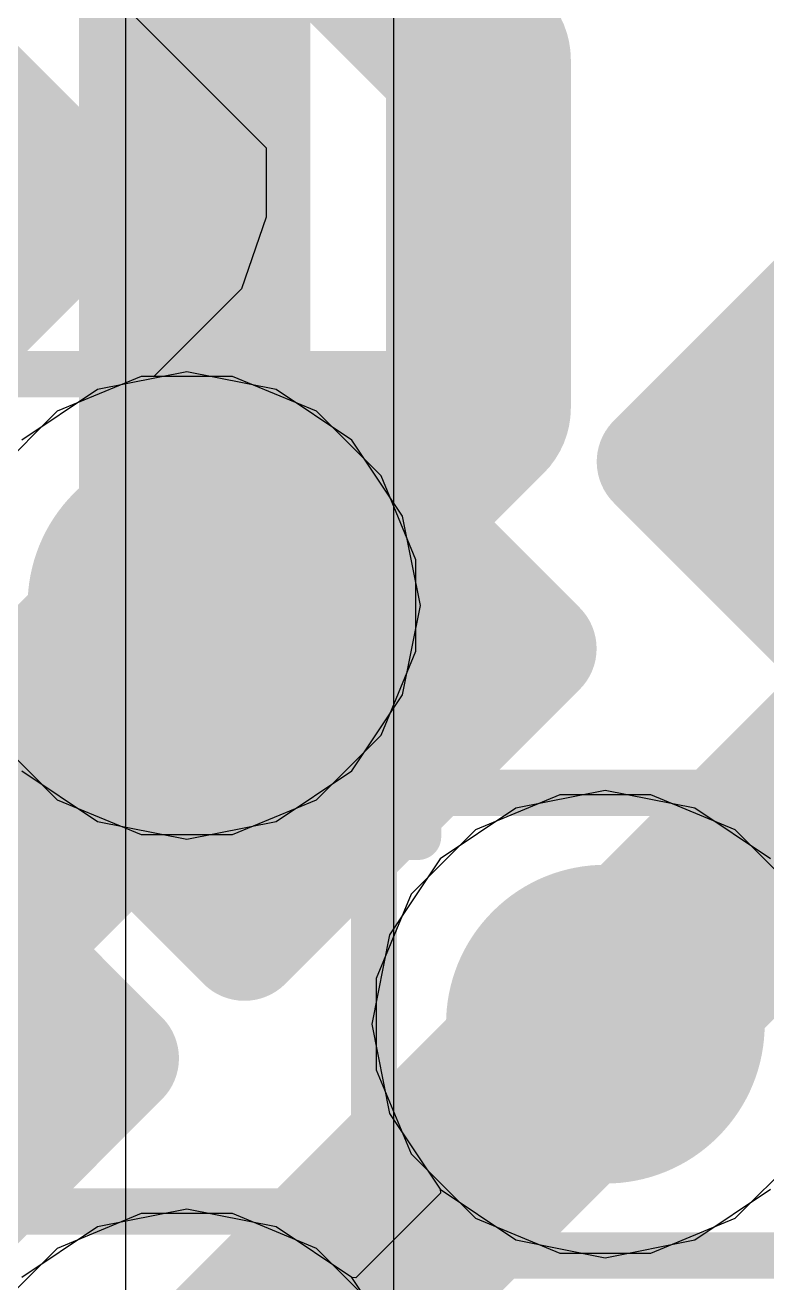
# Model space of a CAD drawing. Header units: inches. Extents: x -6 to 284, y -12 to 154.
# Drawn here: x 58.367 to 59.181, y 7.532 to 8.913 of the extents above; entities that cross this region are included whole.
import ezdxf

# ---------------------------------------------------------------- set-up
doc = ezdxf.new("R2010")
doc.units = ezdxf.units.IN
for name, color, linetype in [('Bottom Layer', 5, 'Continuous'), ('Bottom Overlay', 54, 'Continuous'), ('Bottom Paste', 16, 'Continuous'), ('Bottom Solder', 6, 'Continuous'), ('Drill Drawing', 1, 'Continuous'), ('GND-1', 16, 'Continuous'), ('GND-2', 90, 'Continuous'), ('GND-3', 216, 'Continuous'), ('GND-4', 54, 'Continuous'), ('PWR-1', 156, 'Continuous'), ('PWR-2', 130, 'Continuous'), ('Signal L1', 76, 'Continuous'), ('Signal L2', 6, 'Continuous'), ('Top Layer', 1, 'Continuous'), ('Top Paste', 8, 'Continuous'), ('Top Solder', 216, 'Continuous'), ('Via Holes', 16, 'Continuous')]:
    doc.layers.add(name, color=color, linetype=linetype)

# ---------------------------------------------------------------- blocks, each defined once
blk = doc.blocks.new('BGA_565_15_5_14_4__132')
at = {"layer": 'Top Layer'}
h = blk.add_hatch(color=1, dxfattribs=at)
edge = h.paths.add_edge_path()
edge.add_arc((-2.925, 3.575), 0.125, 0, 360)
h = blk.add_hatch(color=1, dxfattribs=at)
edge = h.paths.add_edge_path()
edge.add_arc((-2.925, 2.925), 0.125, 0, 360)
at = {"layer": 'Top Paste'}
h = blk.add_hatch(color=8, dxfattribs=at)
edge = h.paths.add_edge_path()
edge.add_arc((-2.925, 3.575), 0.125, 0, 360)
h = blk.add_hatch(color=8, dxfattribs=at)
edge = h.paths.add_edge_path()
edge.add_arc((-2.925, 2.925), 0.125, 0, 360)
at = {"layer": 'Top Solder'}
h = blk.add_hatch(color=216, dxfattribs=at)
edge = h.paths.add_edge_path()
edge.add_arc((-2.925, 3.575), 0.175, 0, 360)
h = blk.add_hatch(color=216, dxfattribs=at)
edge = h.paths.add_edge_path()
edge.add_arc((-2.925, 2.925), 0.175, 0, 360)
blk = doc.blocks.new('C___0402_B_394')
at = {"layer": 'Bottom Solder'}
blk.add_hatch(color=6, dxfattribs=at).paths.add_polyline_path([(0.7585, 0.3775), (0.7585, -0.3775), (0.1813, -0.3775), (0.1813, 0.3775)])
at = {"layer": 'Bottom Overlay'}
for points in [[(0.7874, -0.4064, 0.127, 0.127, 0), (0.7874, 0.4064, 0.127, 0.127, 0)], [(0.7874, -0.4064, 0.127, 0.127, 0), (0.2794, -0.4064, 0.127, 0.127, 0)]]:
    blk.add_lwpolyline(points, format="xyseb", dxfattribs=at)
blk.add_lwpolyline([(0.7556, -0.4064, 0.0635, 0.0635, 1), (0.8191, -0.4064, 0.0635, 0.0635, 1)], format="xyseb", close=True, dxfattribs=at)
blk.add_lwpolyline([(0.7556, -0.4064, 0.0635, 0.0635, 1), (0.8191, -0.4064, 0.0635, 0.0635, 1)], format="xyseb", close=True, dxfattribs=at)
blk = doc.blocks.new('CAP_0201_B_397')
at = {"layer": 'Bottom Layer'}
for points in [[(-0.45, 0.15), (-0.15, 0.15), (-0.15, -0.15), (-0.45, -0.15)], [(0.15, 0.15), (0.45, 0.15), (0.45, -0.15), (0.15, -0.15)]]:
    blk.add_hatch(color=5, dxfattribs=at).paths.add_polyline_path(points)
at = {"layer": 'Bottom Paste'}
for points in [[(-0.45, 0.15), (-0.15, 0.15), (-0.15, -0.15), (-0.45, -0.15)], [(0.15, 0.15), (0.45, 0.15), (0.45, -0.15), (0.15, -0.15)]]:
    blk.add_hatch(color=16, dxfattribs=at).paths.add_polyline_path(points)
at = {"layer": 'Bottom Solder'}
for points in [[(-0.505, 0.205), (-0.095, 0.205), (-0.095, -0.205), (-0.505, -0.205)], [(0.095, 0.205), (0.505, 0.205), (0.505, -0.205), (0.095, -0.205)]]:
    blk.add_hatch(color=6, dxfattribs=at).paths.add_polyline_path(points)
at = {"layer": 'Bottom Overlay'}
for points in [[(-0.5334, 0.2286, 0.127, 0.127, 0), (-0.2032, 0.2286, 0.127, 0.127, 0)], [(-0.5334, -0.2286, 0.127, 0.127, 0), (-0.5334, 0.2286, 0.127, 0.127, 0)], [(0.2032, 0.2286, 0.127, 0.127, 0), (0.5334, 0.2286, 0.127, 0.127, 0)], [(0.5334, -0.2286, 0.127, 0.127, 0), (0.5334, 0.2286, 0.127, 0.127, 0)], [(-0.5334, -0.2286, 0.127, 0.127, 0), (-0.2032, -0.2286, 0.127, 0.127, 0)], [(0.2032, -0.2286, 0.127, 0.127, 0), (0.5334, -0.2286, 0.127, 0.127, 0)]]:
    blk.add_lwpolyline(points, format="xyseb", dxfattribs=at)
for points in [[(-0.5651, 0.2286, 0.0635, 0.0635, 1), (-0.5016, 0.2286, 0.0635, 0.0635, 1)], [(-0.5651, 0.2286, 0.0635, 0.0635, 1), (-0.5016, 0.2286, 0.0635, 0.0635, 1)], [(-0.2349, 0.2286, 0.0635, 0.0635, 1), (-0.1714, 0.2286, 0.0635, 0.0635, 1)], [(0.1714, 0.2286, 0.0635, 0.0635, 1), (0.2349, 0.2286, 0.0635, 0.0635, 1)], [(0.5016, 0.2286, 0.0635, 0.0635, 1), (0.5651, 0.2286, 0.0635, 0.0635, 1)], [(0.5016, 0.2286, 0.0635, 0.0635, 1), (0.5651, 0.2286, 0.0635, 0.0635, 1)], [(-0.5651, -0.2286, 0.0635, 0.0635, 1), (-0.5016, -0.2286, 0.0635, 0.0635, 1)], [(-0.5651, -0.2286, 0.0635, 0.0635, 1), (-0.5016, -0.2286, 0.0635, 0.0635, 1)], [(-0.2349, -0.2286, 0.0635, 0.0635, 1), (-0.1714, -0.2286, 0.0635, 0.0635, 1)], [(0.1714, -0.2286, 0.0635, 0.0635, 1), (0.2349, -0.2286, 0.0635, 0.0635, 1)], [(0.5016, -0.2286, 0.0635, 0.0635, 1), (0.5651, -0.2286, 0.0635, 0.0635, 1)], [(0.5016, -0.2286, 0.0635, 0.0635, 1), (0.5651, -0.2286, 0.0635, 0.0635, 1)]]:
    blk.add_lwpolyline(points, format="xyseb", close=True, dxfattribs=at)
blk = doc.blocks.new('CAP_0201_B_399')
at = {"layer": 'Bottom Layer'}
for points in [[(-0.45, 0.15), (-0.15, 0.15), (-0.15, -0.15), (-0.45, -0.15)], [(0.15, 0.15), (0.45, 0.15), (0.45, -0.15), (0.15, -0.15)]]:
    blk.add_hatch(color=5, dxfattribs=at).paths.add_polyline_path(points)
at = {"layer": 'Bottom Paste'}
for points in [[(-0.45, 0.15), (-0.15, 0.15), (-0.15, -0.15), (-0.45, -0.15)], [(0.15, 0.15), (0.45, 0.15), (0.45, -0.15), (0.15, -0.15)]]:
    blk.add_hatch(color=16, dxfattribs=at).paths.add_polyline_path(points)
at = {"layer": 'Bottom Solder'}
for points in [[(-0.505, 0.205), (-0.095, 0.205), (-0.095, -0.205), (-0.505, -0.205)], [(0.095, 0.205), (0.505, 0.205), (0.505, -0.205), (0.095, -0.205)]]:
    blk.add_hatch(color=6, dxfattribs=at).paths.add_polyline_path(points)
at = {"layer": 'Bottom Overlay'}
for points in [[(-0.5334, 0.2286, 0.127, 0.127, 0), (-0.2032, 0.2286, 0.127, 0.127, 0)], [(-0.5334, -0.2286, 0.127, 0.127, 0), (-0.5334, 0.2286, 0.127, 0.127, 0)], [(0.2032, 0.2286, 0.127, 0.127, 0), (0.5334, 0.2286, 0.127, 0.127, 0)], [(0.5334, -0.2286, 0.127, 0.127, 0), (0.5334, 0.2286, 0.127, 0.127, 0)], [(-0.5334, -0.2286, 0.127, 0.127, 0), (-0.2032, -0.2286, 0.127, 0.127, 0)], [(0.2032, -0.2286, 0.127, 0.127, 0), (0.5334, -0.2286, 0.127, 0.127, 0)]]:
    blk.add_lwpolyline(points, format="xyseb", dxfattribs=at)
for points in [[(-0.5651, 0.2286, 0.0635, 0.0635, 1), (-0.5016, 0.2286, 0.0635, 0.0635, 1)], [(-0.5651, 0.2286, 0.0635, 0.0635, 1), (-0.5016, 0.2286, 0.0635, 0.0635, 1)], [(-0.2349, 0.2286, 0.0635, 0.0635, 1), (-0.1714, 0.2286, 0.0635, 0.0635, 1)], [(0.1714, 0.2286, 0.0635, 0.0635, 1), (0.2349, 0.2286, 0.0635, 0.0635, 1)], [(0.5016, 0.2286, 0.0635, 0.0635, 1), (0.5651, 0.2286, 0.0635, 0.0635, 1)], [(0.5016, 0.2286, 0.0635, 0.0635, 1), (0.5651, 0.2286, 0.0635, 0.0635, 1)], [(-0.5651, -0.2286, 0.0635, 0.0635, 1), (-0.5016, -0.2286, 0.0635, 0.0635, 1)], [(-0.5651, -0.2286, 0.0635, 0.0635, 1), (-0.5016, -0.2286, 0.0635, 0.0635, 1)], [(-0.2349, -0.2286, 0.0635, 0.0635, 1), (-0.1714, -0.2286, 0.0635, 0.0635, 1)], [(0.1714, -0.2286, 0.0635, 0.0635, 1), (0.2349, -0.2286, 0.0635, 0.0635, 1)], [(0.5016, -0.2286, 0.0635, 0.0635, 1), (0.5651, -0.2286, 0.0635, 0.0635, 1)], [(0.5016, -0.2286, 0.0635, 0.0635, 1), (0.5651, -0.2286, 0.0635, 0.0635, 1)]]:
    blk.add_lwpolyline(points, format="xyseb", close=True, dxfattribs=at)

msp = doc.modelspace()

# ---------------------------------------------------------------- hatches: boundary and pattern name
at = {"layer": 'Bottom Layer'}
h = msp.add_hatch(color=5, dxfattribs=at)
edge = h.paths.add_edge_path()
edge.add_arc((58.5444, 8.276), 0.15, 0, 360)
h = msp.add_hatch(color=5, dxfattribs=at)
edge = h.paths.add_edge_path()
edge.add_arc((59.004, 7.8164), 0.15, 0, 360)
at = {"layer": 'GND-1'}
h = msp.add_hatch(color=16, dxfattribs=at)
edge = h.paths.add_edge_path()
edge.add_arc((58.5444, 8.276), 0.15, 0, 360)
h = msp.add_hatch(color=16, dxfattribs=at)
edge = h.paths.add_edge_path()
edge.add_arc((59.004, 7.8164), 0.15, 0, 360)
at = {"layer": 'GND-2'}
h = msp.add_hatch(color=90, dxfattribs=at)
edge = h.paths.add_edge_path()
edge.add_arc((58.5444, 8.276), 0.15, 0, 360)
h = msp.add_hatch(color=90, dxfattribs=at)
edge = h.paths.add_edge_path()
edge.add_arc((59.004, 7.8164), 0.15, 0, 360)
at = {"layer": 'GND-3'}
h = msp.add_hatch(color=216, dxfattribs=at)
edge = h.paths.add_edge_path()
edge.add_arc((58.5444, 8.276), 0.15, 0, 360)
h = msp.add_hatch(color=216, dxfattribs=at)
edge = h.paths.add_edge_path()
edge.add_arc((59.004, 7.8164), 0.15, 0, 360)
at = {"layer": 'GND-4'}
h = msp.add_hatch(color=54, dxfattribs=at)
edge = h.paths.add_edge_path()
edge.add_arc((58.5444, 8.276), 0.15, 0, 360)
h = msp.add_hatch(color=54, dxfattribs=at)
edge = h.paths.add_edge_path()
edge.add_arc((59.004, 7.8164), 0.15, 0, 360)
at = {"layer": 'PWR-1'}
h = msp.add_hatch(color=156, dxfattribs=at)
edge = h.paths.add_edge_path()
edge.add_arc((58.5444, 8.276), 0.15, 0, 360)
h = msp.add_hatch(color=156, dxfattribs=at)
edge = h.paths.add_edge_path()
edge.add_arc((59.004, 7.8164), 0.15, 0, 360)
at = {"layer": 'PWR-2'}
h = msp.add_hatch(color=130, dxfattribs=at)
edge = h.paths.add_edge_path()
edge.add_arc((58.5444, 8.276), 0.15, 0, 360)
h = msp.add_hatch(color=130, dxfattribs=at)
edge = h.paths.add_edge_path()
edge.add_arc((59.004, 7.8164), 0.15, 0, 360)
at = {"layer": 'Signal L1'}
h = msp.add_hatch(color=76, dxfattribs=at)
edge = h.paths.add_edge_path()
edge.add_arc((58.5444, 8.276), 0.15, 0, 360)
h = msp.add_hatch(color=76, dxfattribs=at)
edge = h.paths.add_edge_path()
edge.add_arc((59.004, 7.8164), 0.15, 0, 360)
at = {"layer": 'Signal L2'}
h = msp.add_hatch(color=6, dxfattribs=at)
edge = h.paths.add_edge_path()
edge.add_arc((58.5444, 8.276), 0.15, 0, 360)
h = msp.add_hatch(color=6, dxfattribs=at)
edge = h.paths.add_edge_path()
edge.add_arc((59.004, 7.8164), 0.15, 0, 360)
at = {"layer": 'Top Layer'}
h = msp.add_hatch(color=1, dxfattribs=at)
edge = h.paths.add_edge_path()
edge.add_arc((58.5444, 8.276), 0.15, 0, 360)
h = msp.add_hatch(color=1, dxfattribs=at)
edge = h.paths.add_edge_path()
edge.add_arc((59.004, 7.8164), 0.15, 0, 360)
at = {"layer": 'Via Holes'}
h = msp.add_hatch(color=7, dxfattribs=at)
edge = h.paths.add_edge_path()
edge.add_arc((58.5444, 8.276), 0.075, 0, 360)
h = msp.add_hatch(color=7, dxfattribs=at)
edge = h.paths.add_edge_path()
edge.add_arc((59.004, 7.8164), 0.075, 0, 360)

# ---------------------------------------------------------------- linework, layer by layer
at = {"layer": 'Bottom Layer'}
for p, q in [((58.7713, 14.3287), (58.7713, 3.6296)), ((58.4467, 8.9634), (58.6315, 8.7786)), ((58.6315, 8.7786), (58.6315, 8.7023)), ((58.6315, 8.7023), (58.6043, 8.6238)), ((58.6043, 8.6238), (58.5081, 8.5276)), ((58.6043, 8.6238), (58.6043, 8.6238)), ((58.6043, 8.6238), (58.6043, 8.6238)), ((58.4943, 8.5276), (58.4019, 8.4893)), ((58.5081, 8.5276), (58.4943, 8.5276)), ((58.4019, 8.4893), (58.3311, 8.4185))]:
    msp.add_line(p, q, dxfattribs=at)
for points in [[(58.0848, 9.6549, 0.2032, 0.2032, 0), (58.8646, 8.8751, 0.2032, 0.2032, 0)], [(58.8646, 8.4931, 0.2032, 0.2032, 0), (58.8646, 8.8751, 0.2032, 0.2032, 0)], [(58.6474, 8.276, 0.2032, 0.2032, 0), (58.8646, 8.4931, 0.2032, 0.2032, 0)], [(58.5444, 8.276, 0.2032, 0.2032, 0), (58.6474, 8.276, 0.2032, 0.2032, 0)], [(58.6381, 8.2667, 0.2032, 0.2032, 0), (58.6474, 8.276, 0.2032, 0.2032, 0)], [(58.563, 8.2321, 0.254, 0.254, 0), (58.5718, 8.2321, 0.254, 0.254, 0)], [(58.5801, 8.2403, 0.254, 0.254, 0), (58.584, 8.2364, 0.254, 0.254, 0)], [(58.584, 8.2199, 0.254, 0.254, 0), (58.584, 8.2364, 0.254, 0.254, 0)], [(58.1804, 7.8164, 0.254, 0.254, 0), (58.584, 8.2199, 0.254, 0.254, 0)], [(59.004, 7.8164, 0.2032, 0.2032, 0), (59.407, 8.2193, 0.2032, 0.2032, 0)], [(58.1589, 6.9712, 0.2032, 0.2032, 0), (59.004, 7.8164, 0.2032, 0.2032, 0)]]:
    msp.add_lwpolyline(points, format="xyseb", dxfattribs=at)
for points in [[(58.8138, 8.8751, 0.1016, 0.1016, 1), (58.9154, 8.8751, 0.1016, 0.1016, 1)], [(58.8138, 8.8751, 0.1016, 0.1016, 1), (58.9154, 8.8751, 0.1016, 0.1016, 1)], [(58.8138, 8.4931, 0.1016, 0.1016, 1), (58.9154, 8.4931, 0.1016, 0.1016, 1)], [(58.8138, 8.4931, 0.1016, 0.1016, 1), (58.9154, 8.4931, 0.1016, 0.1016, 1)], [(58.4936, 8.276, 0.1016, 0.1016, 1), (58.5952, 8.276, 0.1016, 0.1016, 1)], [(58.5966, 8.276, 0.1016, 0.1016, 1), (58.6982, 8.276, 0.1016, 0.1016, 1)], [(58.5966, 8.276, 0.1016, 0.1016, 1), (58.6982, 8.276, 0.1016, 0.1016, 1)], [(58.5966, 8.276, 0.1016, 0.1016, 1), (58.6982, 8.276, 0.1016, 0.1016, 1)], [(58.4995, 8.2321, 0.127, 0.127, 1), (58.6265, 8.2321, 0.127, 0.127, 1)], [(58.5083, 8.2321, 0.127, 0.127, 1), (58.6353, 8.2321, 0.127, 0.127, 1)], [(58.5166, 8.2403, 0.127, 0.127, 1), (58.6436, 8.2403, 0.127, 0.127, 1)], [(58.5205, 8.2364, 0.127, 0.127, 1), (58.6475, 8.2364, 0.127, 0.127, 1)], [(58.5205, 8.2364, 0.127, 0.127, 1), (58.6475, 8.2364, 0.127, 0.127, 1)], [(58.5873, 8.2667, 0.1016, 0.1016, 1), (58.6889, 8.2667, 0.1016, 0.1016, 1)], [(58.5205, 8.2199, 0.127, 0.127, 1), (58.6475, 8.2199, 0.127, 0.127, 1)], [(58.5205, 8.2199, 0.127, 0.127, 1), (58.6475, 8.2199, 0.127, 0.127, 1)], [(58.9532, 7.8164, 0.1016, 0.1016, 1), (59.0548, 7.8164, 0.1016, 0.1016, 1)], [(58.9532, 7.8164, 0.1016, 0.1016, 1), (59.0548, 7.8164, 0.1016, 0.1016, 1)]]:
    msp.add_lwpolyline(points, format="xyseb", close=True, dxfattribs=at)
at = {"layer": 'Drill Drawing'}
for points in [[(58.2904, 8.53, 0.0508, 0.0508, 0), (58.7984, 8.53, 0.0508, 0.0508, 0)], [(58.7984, 8.022, 0.0508, 0.0508, 0), (58.7984, 8.53, 0.0508, 0.0508, 0)], [(58.75, 8.0704, 0.0508, 0.0508, 0), (59.258, 8.0704, 0.0508, 0.0508, 0)], [(58.75, 7.5624, 0.0508, 0.0508, 0), (58.75, 8.0704, 0.0508, 0.0508, 0)], [(58.2904, 8.022, 0.0508, 0.0508, 0), (58.7984, 8.022, 0.0508, 0.0508, 0)], [(58.2904, 7.6107, 0.0508, 0.0508, 0), (58.7984, 7.6107, 0.0508, 0.0508, 0)], [(58.7984, 7.1027, 0.0508, 0.0508, 0), (58.7984, 7.6107, 0.0508, 0.0508, 0)], [(58.75, 7.5624, 0.0508, 0.0508, 0), (59.258, 7.5624, 0.0508, 0.0508, 0)]]:
    msp.add_lwpolyline(points, format="xyseb", dxfattribs=at)
for points in [[(58.7857, 8.53, 0.0254, 0.0254, 1), (58.8111, 8.53, 0.0254, 0.0254, 1)], [(58.7857, 8.53, 0.0254, 0.0254, 1), (58.8111, 8.53, 0.0254, 0.0254, 1)], [(58.7373, 8.0704, 0.0254, 0.0254, 1), (58.7627, 8.0704, 0.0254, 0.0254, 1)], [(58.7373, 8.0704, 0.0254, 0.0254, 1), (58.7627, 8.0704, 0.0254, 0.0254, 1)], [(58.7857, 8.022, 0.0254, 0.0254, 1), (58.8111, 8.022, 0.0254, 0.0254, 1)], [(58.7857, 8.022, 0.0254, 0.0254, 1), (58.8111, 8.022, 0.0254, 0.0254, 1)], [(58.7857, 7.6107, 0.0254, 0.0254, 1), (58.8111, 7.6107, 0.0254, 0.0254, 1)], [(58.7857, 7.6107, 0.0254, 0.0254, 1), (58.8111, 7.6107, 0.0254, 0.0254, 1)], [(58.7373, 7.5624, 0.0254, 0.0254, 1), (58.7627, 7.5624, 0.0254, 0.0254, 1)], [(58.7373, 7.5624, 0.0254, 0.0254, 1), (58.7627, 7.5624, 0.0254, 0.0254, 1)]]:
    msp.add_lwpolyline(points, format="xyseb", close=True, dxfattribs=at)
at = {"layer": 'GND-1'}
for p, q in [((58.4943, 8.5276), (58.4019, 8.4893)), ((58.5944, 8.5276), (58.4943, 8.5276)), ((58.6869, 8.4893), (58.5944, 8.5276)), ((58.4019, 8.4893), (58.3311, 8.4185)), ((58.7577, 8.4185), (58.6869, 8.4893)), ((58.796, 8.326), (58.7577, 8.4185)), ((58.796, 8.2259), (58.796, 8.326)), ((58.7577, 8.1335), (58.796, 8.2259)), ((58.3311, 8.1335), (58.4019, 8.0627)), ((58.6869, 8.0627), (58.7577, 8.1335)), ((58.954, 8.068), (58.8615, 8.0297)), ((59.0541, 8.068), (58.954, 8.068)), ((59.1465, 8.0297), (59.0541, 8.068)), ((58.4019, 8.0627), (58.4943, 8.0244)), ((58.5944, 8.0244), (58.6869, 8.0627)), ((58.4943, 8.0244), (58.5944, 8.0244)), ((58.8615, 8.0297), (58.7907, 7.9589)), ((59.2173, 7.9589), (59.1465, 8.0297)), ((58.7907, 7.9589), (58.7524, 7.8664)), ((58.7524, 7.8664), (58.7524, 7.7663)), ((58.7524, 7.7663), (58.7907, 7.6738)), ((58.7907, 7.6738), (58.8615, 7.6031)), ((59.1465, 7.6031), (59.2173, 7.6738)), ((58.4943, 7.6083), (58.4019, 7.57)), ((58.5944, 7.6083), (58.4943, 7.6083)), ((58.6869, 7.57), (58.5944, 7.6083)), ((58.8615, 7.6031), (58.954, 7.5648)), ((59.0541, 7.5648), (59.1465, 7.6031)), ((58.4019, 7.57), (58.3311, 7.4993)), ((58.7577, 7.4993), (58.6869, 7.57)), ((58.954, 7.5648), (59.0541, 7.5648))]:
    msp.add_line(p, q, dxfattribs=at)
at = {"layer": 'GND-2'}
for p, q in [((58.4943, 8.5276), (58.4019, 8.4893)), ((58.5944, 8.5276), (58.4943, 8.5276)), ((58.6869, 8.4893), (58.5944, 8.5276)), ((58.4019, 8.4893), (58.3311, 8.4185)), ((58.7577, 8.4185), (58.6869, 8.4893)), ((58.796, 8.326), (58.7577, 8.4185)), ((58.796, 8.2259), (58.796, 8.326)), ((58.7577, 8.1335), (58.796, 8.2259)), ((58.3311, 8.1335), (58.4019, 8.0627)), ((58.6869, 8.0627), (58.7577, 8.1335)), ((58.954, 8.068), (58.8615, 8.0297)), ((59.0541, 8.068), (58.954, 8.068)), ((59.1465, 8.0297), (59.0541, 8.068)), ((58.4019, 8.0627), (58.4943, 8.0244)), ((58.5944, 8.0244), (58.6869, 8.0627)), ((58.4943, 8.0244), (58.5944, 8.0244)), ((58.8615, 8.0297), (58.7907, 7.9589)), ((59.2173, 7.9589), (59.1465, 8.0297)), ((58.7907, 7.9589), (58.7524, 7.8664)), ((58.7524, 7.8664), (58.7524, 7.7663)), ((58.7524, 7.7663), (58.7907, 7.6738)), ((58.7907, 7.6738), (58.8615, 7.6031)), ((59.1465, 7.6031), (59.2173, 7.6738)), ((58.4943, 7.6083), (58.4019, 7.57)), ((58.5944, 7.6083), (58.4943, 7.6083)), ((58.6869, 7.57), (58.5944, 7.6083)), ((58.8615, 7.6031), (58.954, 7.5648)), ((59.0541, 7.5648), (59.1465, 7.6031)), ((58.4019, 7.57), (58.3311, 7.4993)), ((58.7577, 7.4993), (58.6869, 7.57)), ((58.954, 7.5648), (59.0541, 7.5648))]:
    msp.add_line(p, q, dxfattribs=at)
at = {"layer": 'GND-3'}
for p, q in [((58.4943, 8.5276), (58.4019, 8.4893)), ((58.5944, 8.5276), (58.4943, 8.5276)), ((58.6869, 8.4893), (58.5944, 8.5276)), ((58.4019, 8.4893), (58.3311, 8.4185)), ((58.7577, 8.4185), (58.6869, 8.4893)), ((58.796, 8.326), (58.7577, 8.4185)), ((58.796, 8.2259), (58.796, 8.326)), ((58.7577, 8.1335), (58.796, 8.2259)), ((58.3311, 8.1335), (58.4019, 8.0627)), ((58.6869, 8.0627), (58.7577, 8.1335)), ((58.954, 8.068), (58.8615, 8.0297)), ((59.0541, 8.068), (58.954, 8.068)), ((59.1465, 8.0297), (59.0541, 8.068)), ((58.4019, 8.0627), (58.4943, 8.0244)), ((58.5944, 8.0244), (58.6869, 8.0627)), ((58.4943, 8.0244), (58.5944, 8.0244)), ((58.8615, 8.0297), (58.7907, 7.9589)), ((59.2173, 7.9589), (59.1465, 8.0297)), ((58.7907, 7.9589), (58.7524, 7.8664)), ((58.7524, 7.8664), (58.7524, 7.7663)), ((58.7524, 7.7663), (58.7907, 7.6738)), ((58.7907, 7.6738), (58.8615, 7.6031)), ((59.1465, 7.6031), (59.2173, 7.6738)), ((58.4943, 7.6083), (58.4019, 7.57)), ((58.5944, 7.6083), (58.4943, 7.6083)), ((58.6869, 7.57), (58.5944, 7.6083)), ((58.8615, 7.6031), (58.954, 7.5648)), ((59.0541, 7.5648), (59.1465, 7.6031)), ((58.4019, 7.57), (58.3311, 7.4993)), ((58.7577, 7.4993), (58.6869, 7.57)), ((58.954, 7.5648), (59.0541, 7.5648))]:
    msp.add_line(p, q, dxfattribs=at)
at = {"layer": 'GND-4'}
for p, q in [((58.4943, 8.5276), (58.4019, 8.4893)), ((58.5944, 8.5276), (58.4943, 8.5276)), ((58.6869, 8.4893), (58.5944, 8.5276)), ((58.4019, 8.4893), (58.3311, 8.4185)), ((58.7577, 8.4185), (58.6869, 8.4893)), ((58.796, 8.326), (58.7577, 8.4185)), ((58.796, 8.2259), (58.796, 8.326)), ((58.7577, 8.1335), (58.796, 8.2259)), ((58.3311, 8.1335), (58.4019, 8.0627)), ((58.6869, 8.0627), (58.7577, 8.1335)), ((58.954, 8.068), (58.8615, 8.0297)), ((59.0541, 8.068), (58.954, 8.068)), ((59.1465, 8.0297), (59.0541, 8.068)), ((58.4019, 8.0627), (58.4943, 8.0244)), ((58.5944, 8.0244), (58.6869, 8.0627)), ((58.4943, 8.0244), (58.5944, 8.0244)), ((58.8615, 8.0297), (58.7907, 7.9589)), ((59.2173, 7.9589), (59.1465, 8.0297)), ((58.7907, 7.9589), (58.7524, 7.8664)), ((58.7524, 7.8664), (58.7524, 7.7663)), ((58.7524, 7.7663), (58.7907, 7.6738)), ((58.7907, 7.6738), (58.8615, 7.6031)), ((59.1465, 7.6031), (59.2173, 7.6738)), ((58.4943, 7.6083), (58.4019, 7.57)), ((58.5944, 7.6083), (58.4943, 7.6083)), ((58.6869, 7.57), (58.5944, 7.6083)), ((58.8615, 7.6031), (58.954, 7.5648)), ((59.0541, 7.5648), (59.1465, 7.6031)), ((58.4019, 7.57), (58.3311, 7.4993)), ((58.7577, 7.4993), (58.6869, 7.57)), ((58.954, 7.5648), (59.0541, 7.5648))]:
    msp.add_line(p, q, dxfattribs=at)
at = {"layer": 'PWR-1'}
for p, q in [((58.5444, 8.5325), (58.4462, 8.513)), ((58.6426, 8.513), (58.5444, 8.5325)), ((58.4462, 8.513), (58.363, 8.4574)), ((58.7258, 8.4574), (58.6426, 8.513)), ((58.7814, 8.3741), (58.7258, 8.4574)), ((58.8009, 8.276), (58.7814, 8.3741)), ((58.7814, 8.1778), (58.8009, 8.276)), ((58.7258, 8.0946), (58.7814, 8.1778)), ((58.363, 8.0946), (58.4462, 8.039)), ((58.6426, 8.039), (58.7258, 8.0946)), ((58.4462, 8.039), (58.5444, 8.0195)), ((58.5444, 8.0195), (58.6426, 8.039))]:
    msp.add_line(p, q, dxfattribs=at)
at = {"layer": 'PWR-2'}
for p, q in [((59.004, 8.0729), (58.9058, 8.0534)), ((59.1022, 8.0534), (59.004, 8.0729)), ((58.9058, 8.0534), (58.8226, 7.9978)), ((59.1854, 7.9978), (59.1022, 8.0534)), ((58.8226, 7.9978), (58.767, 7.9145)), ((58.767, 7.9145), (58.7475, 7.8164)), ((58.7475, 7.8164), (58.767, 7.7182)), ((58.767, 7.7182), (58.8226, 7.635)), ((58.8226, 7.635), (58.9058, 7.5794)), ((59.1022, 7.5794), (59.1854, 7.635)), ((58.5444, 7.6133), (58.4462, 7.5937)), ((58.6426, 7.5937), (58.5444, 7.6133)), ((58.4462, 7.5937), (58.363, 7.5381)), ((58.7258, 7.5381), (58.6426, 7.5937)), ((58.9058, 7.5794), (59.004, 7.5598)), ((59.004, 7.5598), (59.1022, 7.5794)), ((58.7814, 7.4549), (58.7258, 7.5381))]:
    msp.add_line(p, q, dxfattribs=at)
at = {"layer": 'Signal L2'}
for p, q in [((58.5444, 8.5325), (58.4462, 8.513)), ((58.6426, 8.513), (58.5444, 8.5325)), ((58.4462, 8.513), (58.363, 8.4574)), ((58.7258, 8.4574), (58.6426, 8.513)), ((58.7814, 8.3741), (58.7258, 8.4574)), ((58.8009, 8.276), (58.7814, 8.3741)), ((58.7814, 8.1778), (58.8009, 8.276)), ((58.7258, 8.0946), (58.7814, 8.1778)), ((58.363, 8.0946), (58.4462, 8.039)), ((58.6426, 8.039), (58.7258, 8.0946)), ((59.004, 8.0729), (58.9058, 8.0534)), ((59.1022, 8.0534), (59.004, 8.0729)), ((58.9058, 8.0534), (58.8226, 7.9978)), ((59.1854, 7.9978), (59.1022, 8.0534)), ((58.4462, 8.039), (58.5444, 8.0195)), ((58.5444, 8.0195), (58.6426, 8.039)), ((58.8226, 7.9978), (58.767, 7.9145)), ((58.767, 7.9145), (58.7475, 7.8164)), ((58.7475, 7.8164), (58.767, 7.7182)), ((58.767, 7.7182), (58.8226, 7.635)), ((58.823, 7.6308), (58.7299, 7.5377)), ((58.8226, 7.635), (58.823, 7.6308)), ((58.5444, 7.6133), (58.4462, 7.5937)), ((58.6426, 7.5937), (58.5444, 7.6133)), ((58.4462, 7.5937), (58.363, 7.5381)), ((58.7258, 7.5381), (58.6426, 7.5937)), ((58.7299, 7.5377), (58.7258, 7.5381))]:
    msp.add_line(p, q, dxfattribs=at)
at = {"layer": 'Top Layer'}
msp.add_line((58.4769, 13.8737), (58.4769, 2.8999), dxfattribs=at)
for points in [[(58.553, 8.2975, 0.254, 0.254, 0), (58.553, 9.1866, 0.254, 0.254, 0)], [(58.5404, 8.2849, 0.254, 0.254, 0), (58.553, 8.2975, 0.254, 0.254, 0)], [(58.5154, 8.288, 0.254, 0.254, -0.098491), (58.4328, 8.1644, 0.254, 0.254, 0)], [(58.5229, 8.2849, 0.254, 0.254, 0), (58.5404, 8.2849, 0.254, 0.254, 0)], [(59.004, 7.8164, 0.254, 0.254, 0), (59.4636, 8.276, 0.254, 0.254, 0)], [(58.0848, 7.8164, 0.254, 0.254, 0), (58.4328, 8.1644, 0.254, 0.254, 0)], [(58.5444, 7.3567, 0.254, 0.254, 0), (59.004, 7.8164, 0.254, 0.254, 0)]]:
    msp.add_lwpolyline(points, format="xyseb", dxfattribs=at)
for points in [[(58.4895, 8.2975, 0.127, 0.127, 1), (58.6165, 8.2975, 0.127, 0.127, 1)], [(58.4895, 8.2975, 0.127, 0.127, 1), (58.6165, 8.2975, 0.127, 0.127, 1)], [(58.4519, 8.288, 0.127, 0.127, 1), (58.5789, 8.288, 0.127, 0.127, 1)], [(58.4594, 8.2849, 0.127, 0.127, 1), (58.5864, 8.2849, 0.127, 0.127, 1)], [(58.4769, 8.2849, 0.127, 0.127, 1), (58.6039, 8.2849, 0.127, 0.127, 1)], [(58.4769, 8.2849, 0.127, 0.127, 1), (58.6039, 8.2849, 0.127, 0.127, 1)], [(58.3693, 8.1644, 0.127, 0.127, 1), (58.4963, 8.1644, 0.127, 0.127, 1)], [(58.3693, 8.1644, 0.127, 0.127, 1), (58.4963, 8.1644, 0.127, 0.127, 1)], [(58.9405, 7.8164, 0.127, 0.127, 1), (59.0675, 7.8164, 0.127, 0.127, 1)], [(58.9405, 7.8164, 0.127, 0.127, 1), (59.0675, 7.8164, 0.127, 0.127, 1)]]:
    msp.add_lwpolyline(points, format="xyseb", close=True, dxfattribs=at)

# ---------------------------------------------------------------- block references
for name, p, rotation in [('BGA_565_15_5_14_4__132', (54.4079, 8.2759), 225), ('C___0402_B_394', (59.9022, 8.7032), 225), ('CAP_0201_B_399', (58.3922, 8.4442), 315), ('CAP_0201_B_397', (57.9335, 7.9943), 315)]:
    msp.add_blockref(name, p, dxfattribs=dict(rotation=rotation))

doc.saveas('drawing.dxf')
